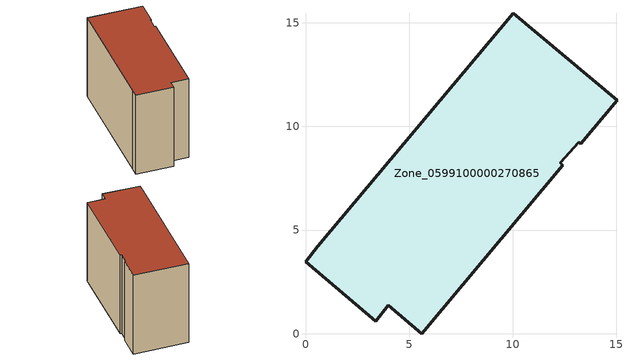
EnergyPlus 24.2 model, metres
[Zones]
Zone_0599100000270865
 floor ground (C_G): 12.29,8.24 12.41,8.13 5.61,0 4,1.36 3.4,0.6 0,3.48 0.59,4.22 10.02,15.45 15.03,11.26 13.27,9.16 13.17,9.24 z0
 wall outside (C_F): 3.4,0.6 4,1.36 5.61,0 12.41,8.13 12.29,8.24 13.17,9.24 13.27,9.16 15.03,11.26 10.02,15.45 0.59,4.22 0,3.48 3.4,0.6 z0:10.65
 roof outside (C_R): 12.29,8.24 13.17,9.24 13.27,9.16 15.03,11.26 10.02,15.45 0.59,4.22 0,3.48 3.4,0.6 4,1.36 5.61,0 12.41,8.13 z10.65
[BUILDING]
Pand.0599100000270865: North Axis=0; Terrain=City; Loads Convergence Tolerance Value=0.04; Temperature Convergence Tolerance Value=0.4; Solar Distribution=FullExterior; Maximum Number of Warmup Days=25; Minimum Number of Warmup Days=1
[Site:Location]
Rotterdam.The.Hague.AP_ZH_NLD Design_Conditions: Latitude=51.96; Longitude=4.45; Time Zone=1; Elevation=-4.5
[SITE:GROUNDTEMPERATURE:BUILDINGSURFACE]
18, 18, 18, 18, 18, 18, 18, 18, 18, 18, 18, 18
[MATERIAL] Thermal Absorptance=0.9; Solar Absorptance=0.7; Visible Absorptance=0.7
Name | Roughness | Thickness | Conductivity | Density | Specific Heat
G.TC.1946 | MediumSmooth | 0.15 | 1 | 540 | 1210
F.TC.1946 | Rough | 0.3 | 0.857143 | 1920 | 840
R.TC.1946 | MediumRough | 0.2 | 0.909091 | 1500 | 1000
[CONSTRUCTION]
C_G: G.TC.1946
C_F: F.TC.1946
C_R: R.TC.1946
[ZONE]
Zone_0599100000270865: Type=1; Multiplier=1; Ceiling Height=Autocalculate; Volume=Autocalculate; Floor Area=autocalculate; Part of Total Floor Area=Yes
[ZONEINFILTRATION:DESIGNFLOWRATE]
Infil_Zone_0599100000270865: Zone or ZoneList or Space or SpaceList=Zone_0599100000270865; Schedule=AlwaysOn; Design Flow Rate Calculation Method=Flow/Area; Flow Rate per Floor Area=0.003; Constant Term Coefficient=1; Temperature Term Coefficient=0; Velocity Term Coefficient=0; Velocity Squared Term Coefficient=0
[HVACTEMPLATE:ZONE:IDEALLOADSAIRSYSTEM]
Zone_0599100000270865: Maximum Heating Supply Air Temperature=50; Minimum Cooling Supply Air Temperature=13; Maximum Heating Supply Air Humidity Ratio=0.0156; Minimum Cooling Supply Air Humidity Ratio=0.0077; Heating Limit=NoLimit; Cooling Limit=NoLimit; Dehumidification Control Type=ConstantSensibleHeatRatio; Cooling Sensible Heat Ratio=0.7; Dehumidification Setpoint=60; Humidification Control Type=None; Humidification Setpoint=30; Outdoor Air Method=None; Outdoor Air Flow Rate per Person=0.00944; Outdoor Air Flow Rate per Zone Floor Area=0; Outdoor Air Flow Rate per Zone=0; Demand Controlled Ventilation Type=None; Outdoor Air Economizer Type=NoEconomizer; Heat Recovery Type=None; Sensible Heat Recovery Effectiveness=0.7; Latent Heat Recovery Effectiveness=0.65
[ZONECONTROL:THERMOSTAT]
ThermostatControl_Zone_0599100000270865: Zone or ZoneList=Zone_0599100000270865; Control Type Schedule=DualSetpointControlType; Control 1=Thermostat_Zone_0599100000270865; Temperature Difference Between Cutout And Setpoint=0
[THERMOSTATSETPOINT:DUALSETPOINT]
Thermostat_Zone_0599100000270865: Heating Setpoint Temperature Schedule=HeatingSetpoint_Zone_0599100000270865; Cooling Setpoint Temperature Schedule=CoolingSetpoint_Zone_0599100000270865
[SCHEDULE:COMPACT]
HeatingSetpoint_Zone_0599100000270865: Through: 12/31, For: AllDays, Until: 24:00, 21
CoolingSetpoint_Zone_0599100000270865: Through: 12/31, For: AllDays, Until: 24:00, 24
DualSetpointControlType: Through: 12/31, For: AllDays, Until: 24:00, 4
AlwaysOn: Through: 12/31, For: AllDays, Until: 24:00, 1
